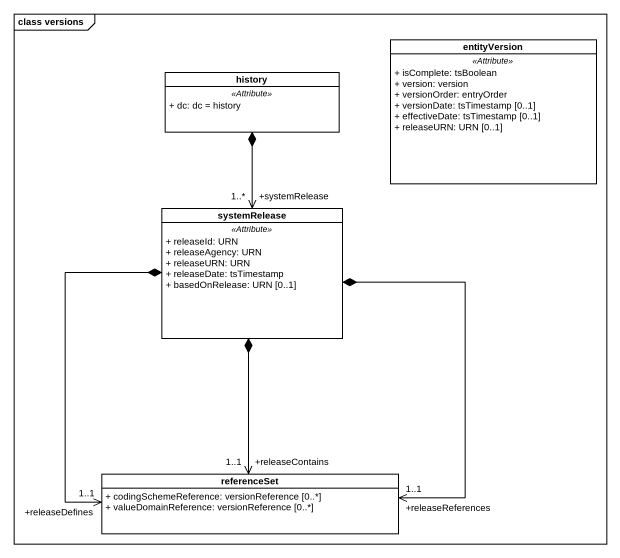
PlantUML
@startuml
mainframe class versions
hide circle
hide empty members
skinparam classAttributeIconSize 0
class entityVersion #FFFFFF {
  .. <<Attribute>> ..
  + isComplete: tsBoolean
  + version: version
  + versionOrder: entryOrder
  + versionDate: tsTimestamp [0..1]
  + effectiveDate: tsTimestamp [0..1]
  + releaseURN: URN [0..1]
}
class history #FFFFFF {
  .. <<Attribute>> ..
  + dc: dc = history
}
class systemRelease #FFFFFF {
  .. <<Attribute>> ..
  + releaseId: URN
  + releaseAgency: URN
  + releaseURN: URN
  + releaseDate: tsTimestamp
  + basedOnRelease: URN [0..1]
}
class referenceSet #FFFFFF {
  + codingSchemeReference: versionReference [0..*]
  + valueDomainReference: versionReference [0..*]
}
systemRelease "+systemRelease\n1..*" <-up-* history
referenceSet "+releaseReferences\n1..1" <-up-* systemRelease
referenceSet "+releaseContains\n1..1" <-up-* systemRelease
referenceSet "+releaseDefines\n1..1" <-up-* systemRelease
@enduml
